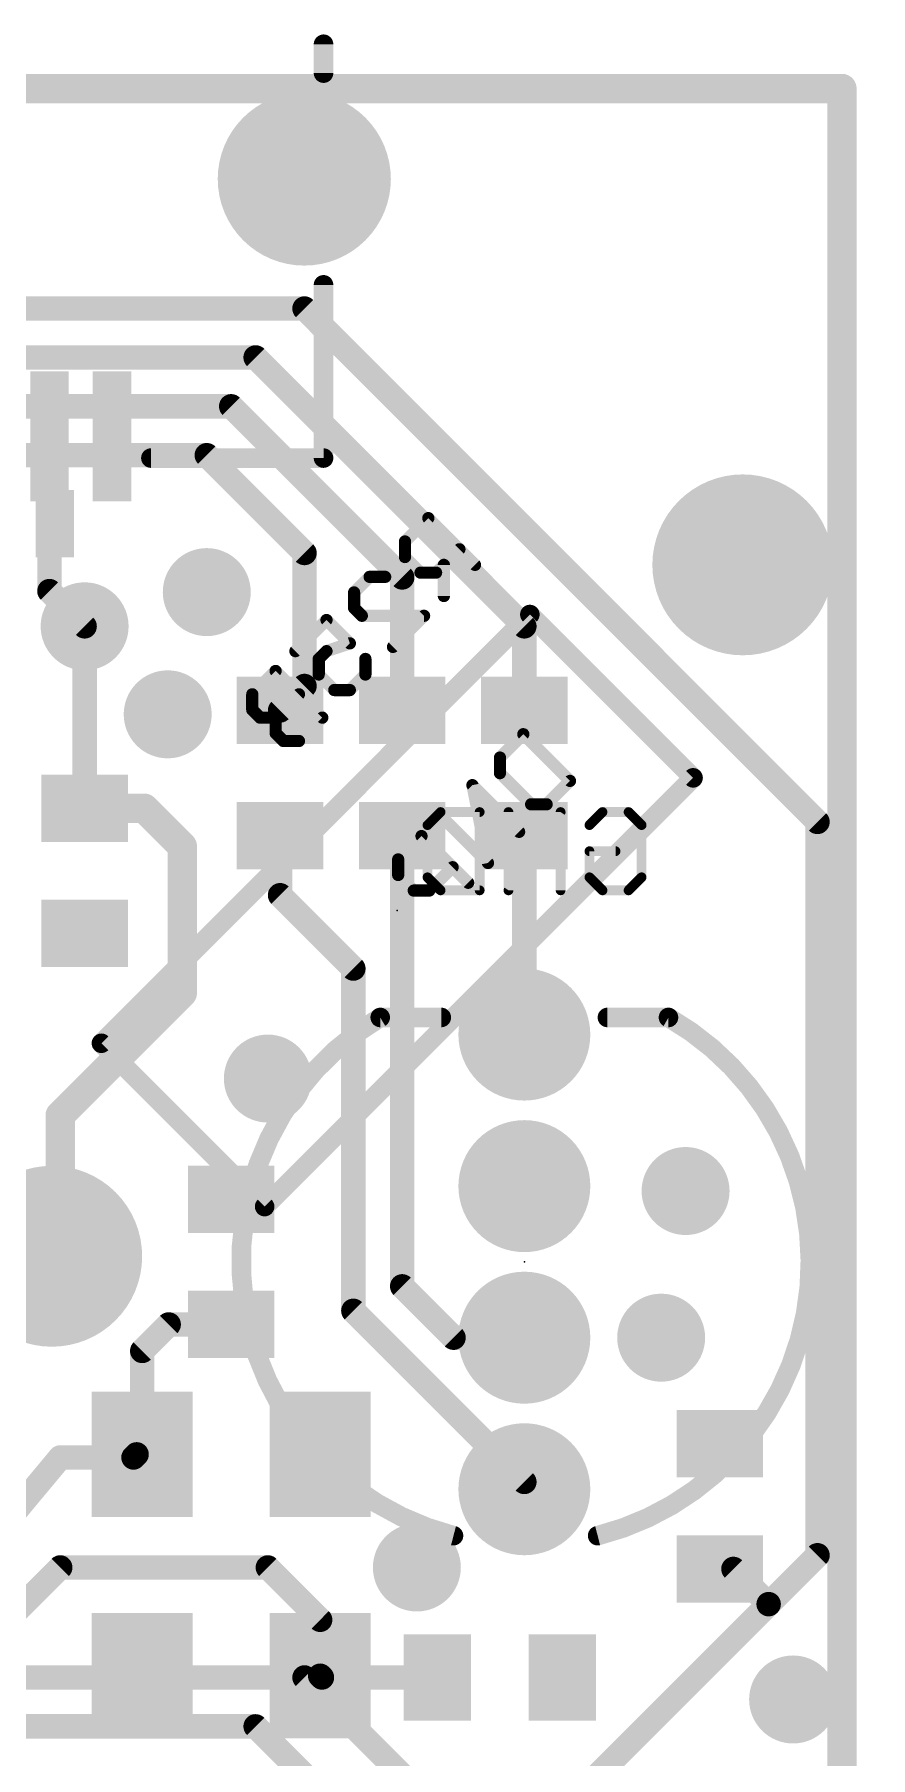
# Model space of a CAD drawing. Extents: x 0 to 54.4, y 0.4 to 50.9.
# Drawn here: x 45.71 to 54.4, y 32.95 to 50.85 of the extents above; entities that cross this region are included whole.
import ezdxf

# ---------------------------------------------------------------- set-up
doc = ezdxf.new("R2010")
doc.units = 0
for name, color, linetype in [('1', 22, 'CONTINUOUS'), ('16', 175, 'CONTINUOUS'), ('17', 82, 'CONTINUOUS'), ('18', 82, 'CONTINUOUS'), ('22', 253, 'CONTINUOUS'), ('24', 7, 'CONTINUOUS'), ('26', 253, 'CONTINUOUS')]:
    doc.layers.add(name, color=color, linetype=linetype)

# ---------------------------------------------------------------- blocks, each defined once
blk = doc.blocks.new('RECT')
blk.add_solid([(-0.5, -0.5), (0.5, -0.5), (-0.5, 0.5), (0.5, 0.5)])
blk = doc.blocks.new('ROUNDP')
at = {"const_width": 0.5}
blk.add_lwpolyline([(0, -0.25, 1), (0, 0.25, 1), (0, -0.25)], format="xyb", dxfattribs=at)
blk = doc.blocks.new('ROUNDV')
at = {"const_width": 0.5}
blk.add_lwpolyline([(0, -0.25, 1), (0, 0.25, 1), (0, -0.25)], format="xyb", dxfattribs=at)

msp = doc.modelspace()

# ---------------------------------------------------------------- linework, layer by layer
at = {"layer": '1'}
for points, const_width in [([(54.102, 50.292), (0.508, 50.292)], 0.254), ([(54.102, 0.508), (54.102, 50.292)], 0.254), ([(41.91, 48.006), (48.514, 48.006)], 0.254), ([(48.514, 48.006), (53.848, 42.672)], 0.254), ([(42.418, 47.498), (48.006, 47.498)], 0.254), ([(48.006, 47.498), (50.8, 44.704)], 0.254), ([(42.672, 46.99), (47.752, 46.99)], 0.254), ([(47.752, 46.99), (49.53, 45.212)], 0.254), ([(42.926, 46.482), (47.498, 46.482)], 0.254), ([(47.498, 46.482), (48.514, 45.466)], 0.254), ([(48.514, 45.466), (48.514, 44.084)], 0.254), ([(49.53, 45.212), (49.53, 43.83)], 0.254), ([(46.228, 42.814), (46.228, 44.704)], 0.254), ([(50.8, 44.704), (50.8, 43.83)], 0.254), ([(48.514, 44.084), (48.26, 43.83)], 0.254), ([(46.228, 42.814), (46.848, 42.814)], 0.3048), ([(47.244, 42.418), (46.848, 42.814)], 0.3048), ([(53.848, 42.672), (53.848, 35.052)], 0.254), ([(48.26, 41.91), (48.26, 42.53)], 0.254), ([(49.53, 37.846), (49.53, 42.53)], 0.254), ([(50.8, 42.53), (50.8, 40.4622)], 0.254), ([(47.244, 40.894), (47.244, 42.418)], 0.3048), ([(49.022, 41.148), (48.26, 41.91)], 0.254), ([(49.022, 37.592), (49.022, 41.148)], 0.254), ([(47.244, 40.894), (45.974, 39.624)], 0.3048), ([(45.974, 39.624), (45.974, 38.2462)], 0.3048), ([(45.974, 38.2462), (45.8864, 38.1586)], 0.3048), ([(50.0634, 37.3126), (49.53, 37.846)], 0.254), ([(50.8, 35.814), (49.022, 37.592)], 0.254), ([(46.827, 37.175), (47.102, 37.45)], 0.254), ([(47.752, 37.45), (47.102, 37.45)], 0.254), ([(50.8, 37.3126), (50.0634, 37.3126)], 0.254), ([(46.827, 36.1004), (46.827, 37.175)], 0.254), ([(45.339, 35.306), (45.974, 36.068)], 0.254), ([(45.974, 36.068), (46.736, 36.068)], 0.254), ([(46.7684, 36.1004), (46.736, 36.068)], 0.254), ([(46.827, 36.1004), (46.7684, 36.1004)], 0.254), ([(50.8, 35.7378), (50.8, 35.814)], 0.254), ([(53.848, 35.052), (53.34, 34.544)], 0.254), ([(45.267, 34.218), (45.974, 34.925)], 0.254), ([(45.974, 34.925), (48.133, 34.925)], 0.254), ([(48.133, 34.925), (48.677, 34.381)], 0.254), ([(52.832, 34.91), (52.974, 34.91)], 0.254), ([(52.974, 34.91), (53.34, 34.544)], 0.254), ([(53.34, 34.544), (51.562, 32.766)], 0.254), ([(48.677, 33.8004), (48.677, 34.381)], 0.254), ([(48.6954, 33.782), (48.677, 33.8004)], 0.254), ([(49.896, 33.782), (48.6954, 33.782)], 0.254)]:
    msp.add_lwpolyline(points, dxfattribs=dict(at, const_width=const_width))
for points, const_width in [([(54.1655, 50.292, 1), (54.0385, 50.292)], 0.127), ([(54.102, 50.2285, 1), (54.102, 50.3555)], 0.127), ([(48.5589, 48.0509, 1), (48.4691, 47.9611)], 0.127), ([(48.514, 47.9425, 1), (48.514, 48.0695)], 0.127), ([(48.0509, 47.5429, 1), (47.9611, 47.4531)], 0.127), ([(48.006, 47.4345, 1), (48.006, 47.5615)], 0.127), ([(47.7969, 47.0349, 1), (47.7071, 46.9451)], 0.127), ([(47.752, 46.9265, 1), (47.752, 47.0535)], 0.127), ([(47.5429, 46.5269, 1), (47.4531, 46.4371)], 0.127), ([(47.498, 46.4185, 1), (47.498, 46.5455)], 0.127), ([(48.5775, 45.466, 1), (48.4505, 45.466)], 0.127), ([(48.4691, 45.4211, 1), (48.5589, 45.5109)], 0.127), ([(49.5935, 45.212, 1), (49.4665, 45.212)], 0.127), ([(49.4851, 45.1671, 1), (49.5749, 45.2569)], 0.127), ([(46.2915, 44.704, 1), (46.1645, 44.704)], 0.127), ([(50.8635, 44.704, 1), (50.7365, 44.704)], 0.127), ([(50.7551, 44.6591, 1), (50.8449, 44.7489)], 0.127), ([(48.4505, 44.084, 1), (48.5775, 44.084)], 0.127), ([(48.5589, 44.0391, 1), (48.4691, 44.1289)], 0.127), ([(48.2151, 43.8749, 1), (48.3049, 43.7851)], 0.127), ([(49.4665, 43.83, 1), (49.5935, 43.83)], 0.127), ([(50.7365, 43.83, 1), (50.8635, 43.83)], 0.127), ([(46.228, 42.8902, 1), (46.228, 42.7378)], 0.1524), ([(46.1645, 42.814, 1), (46.2915, 42.814)], 0.127), ([(46.9019, 42.8679, 1), (46.7941, 42.7601)], 0.1524), ([(46.848, 42.7378, 1), (46.848, 42.8902)], 0.1524), ([(53.9115, 42.672, 1), (53.7845, 42.672)], 0.127), ([(48.3235, 42.53, 1), (48.1965, 42.53)], 0.127), ([(49.5935, 42.53, 1), (49.4665, 42.53)], 0.127), ([(50.8635, 42.53, 1), (50.7365, 42.53)], 0.127), ([(53.8031, 42.6271, 1), (53.8929, 42.7169)], 0.127), ([(47.3202, 42.418, 1), (47.1678, 42.418)], 0.1524), ([(47.1901, 42.3641, 1), (47.2979, 42.4719)], 0.1524), ([(48.3049, 41.9549, 1), (48.2151, 41.8651)], 0.127), ([(48.1965, 41.91, 1), (48.3235, 41.91)], 0.127), ([(49.0855, 41.148, 1), (48.9585, 41.148)], 0.127), ([(48.9771, 41.1031, 1), (49.0669, 41.1929)], 0.127), ([(47.2979, 40.8401, 1), (47.1901, 40.9479)], 0.1524), ([(47.1678, 40.894, 1), (47.3202, 40.894)], 0.1524), ([(50.7365, 40.4622, 1), (50.8635, 40.4622)], 0.127), ([(46.0502, 39.624, 1), (45.8978, 39.624)], 0.1524), ([(45.9201, 39.6779, 1), (46.0279, 39.5701)], 0.1524), ([(45.8978, 38.2462, 1), (46.0502, 38.2462)], 0.1524), ([(46.0279, 38.1923, 1), (45.9201, 38.3001)], 0.1524), ([(45.8325, 38.2125, 1), (45.9402, 38.1047)], 0.1524), ([(49.5749, 37.8909, 1), (49.4851, 37.8011)], 0.127), ([(49.4665, 37.846, 1), (49.5935, 37.846)], 0.127), ([(49.0669, 37.6369, 1), (48.9771, 37.5471)], 0.127), ([(48.9585, 37.592, 1), (49.0855, 37.592)], 0.127), ([(47.102, 37.5135, 1), (47.102, 37.3865)], 0.127), ([(47.1469, 37.4051, 1), (47.0571, 37.4949)], 0.127), ([(47.752, 37.3865, 1), (47.752, 37.5135)], 0.127), ([(50.0634, 37.3761, 1), (50.0634, 37.2491)], 0.127), ([(50.0185, 37.2677, 1), (50.1083, 37.3575)], 0.127), ([(50.8, 37.2491, 1), (50.8, 37.3761)], 0.127), ([(46.8905, 37.175, 1), (46.7635, 37.175)], 0.127), ([(46.7821, 37.2199, 1), (46.8719, 37.1301)], 0.127), ([(45.974, 36.1315, 1), (45.974, 36.0045)], 0.127), ([(46.0228, 36.0273, 1), (45.9252, 36.1087)], 0.127), ([(46.6911, 36.1129, 1), (46.7809, 36.0231)], 0.127), ([(46.7684, 36.1639, 1), (46.7684, 36.0369)], 0.127), ([(46.8133, 36.0555, 1), (46.7235, 36.1453)], 0.127), ([(46.736, 36.0045, 1), (46.736, 36.1315)], 0.127), ([(46.827, 36.0369, 1), (46.827, 36.1639)], 0.127), ([(46.7635, 36.1004, 1), (46.8905, 36.1004)], 0.127), ([(50.8635, 35.814, 1), (50.7365, 35.814)], 0.127), ([(50.7551, 35.7691, 1), (50.8449, 35.8589)], 0.127), ([(50.7365, 35.7378, 1), (50.8635, 35.7378)], 0.127), ([(53.7845, 35.052, 1), (53.9115, 35.052)], 0.127), ([(53.8929, 35.0071, 1), (53.8031, 35.0969)], 0.127), ([(45.974, 34.9885, 1), (45.974, 34.8615)], 0.127), ([(46.0189, 34.8801, 1), (45.9291, 34.9699)], 0.127), ([(48.1779, 34.9699, 1), (48.0881, 34.8801)], 0.127), ([(48.133, 34.8615, 1), (48.133, 34.9885)], 0.127), ([(52.832, 34.9735, 1), (52.832, 34.8465)], 0.127), ([(53.0189, 34.9549, 1), (52.9291, 34.8651)], 0.127), ([(52.974, 34.8465, 1), (52.974, 34.9735)], 0.127), ([(53.2951, 34.5889, 1), (53.3849, 34.4991)], 0.127), ([(53.3849, 34.4991, 1), (53.2951, 34.5889)], 0.127), ([(53.2951, 34.4991, 1), (53.3849, 34.5889)], 0.127), ([(48.7405, 34.381, 1), (48.6135, 34.381)], 0.127), ([(48.6321, 34.3361, 1), (48.7219, 34.4259)], 0.127), ([(48.7219, 33.8453, 1), (48.6321, 33.7555)], 0.127), ([(48.6135, 33.8004, 1), (48.7405, 33.8004)], 0.127), ([(48.6954, 33.8455, 1), (48.6954, 33.7185)], 0.127), ([(48.6505, 33.7371, 1), (48.7403, 33.8269)], 0.127), ([(49.896, 33.7185, 1), (49.896, 33.8455)], 0.127)]:
    msp.add_lwpolyline(points, format="xyb", dxfattribs=dict(at, const_width=const_width))
at = {"layer": '16'}
for points, const_width in [([(54.102, 50.292), (0.508, 50.292)], 0.3048), ([(54.102, 0.508), (54.102, 50.292)], 0.3048), ([(45.862, 46.6772), (45.862, 45.07)], 0.254), ([(45.862, 45.07), (46.228, 44.704)], 0.254), ([(48.514, 33.782), (42.672, 33.782)], 0.254), ([(53.848, 28.448), (48.514, 33.782)], 0.254), ([(48.006, 33.274), (42.418, 33.274)], 0.254), ([(53.34, 27.94), (48.006, 33.274)], 0.254)]:
    msp.add_lwpolyline(points, dxfattribs=dict(at, const_width=const_width))
for points, const_width in [([(54.1782, 50.292, 1), (54.0258, 50.292)], 0.1524), ([(54.102, 50.2158, 1), (54.102, 50.3682)], 0.1524), ([(45.9255, 46.6772, 1), (45.7985, 46.6772)], 0.127), ([(45.9069, 45.1149, 1), (45.8171, 45.0251)], 0.127), ([(45.7985, 45.07, 1), (45.9255, 45.07)], 0.127), ([(46.1831, 44.6591, 1), (46.2729, 44.7489)], 0.127), ([(48.5589, 33.8269, 1), (48.4691, 33.7371)], 0.127), ([(48.514, 33.7185, 1), (48.514, 33.8455)], 0.127), ([(48.0509, 33.3189, 1), (47.9611, 33.2291)], 0.127), ([(48.006, 33.2105, 1), (48.006, 33.3375)], 0.127)]:
    msp.add_lwpolyline(points, format="xyb", dxfattribs=dict(at, const_width=const_width))
at = {"layer": '22'}
for points, const_width in [([(48.712, 50.7522), (48.712, 50.4522)], 0.2032), ([(48.712, 46.4522), (48.712, 48.2522)], 0.2032), ([(46.917, 46.4522), (48.712, 46.4522)], 0.2032), ([(50.8573, 44.8266), (46.4025, 40.3718)], 0.2032), ([(52.5544, 43.1295), (50.8573, 44.8266)], 0.2032), ([(50.5465, 43.3404), (50.7892, 43.5831)], 0.127), ([(50.7892, 43.5831), (51.2745, 43.0977)], 0.127), ([(50.5465, 43.1786), (50.5465, 43.3404)], 0.127), ([(48.0996, 38.6748), (52.5544, 43.1295)], 0.2032), ([(50.8701, 42.855), (50.5465, 43.1786)], 0.127), ([(51.2745, 43.0977), (51.0318, 42.855)], 0.127), ([(50.7453, 42.5685), (50.26, 43.0539)], 0.127), ([(50.26, 43.0539), (50.4217, 42.2449)], 0.127), ([(50.4217, 42.2449), (49.9364, 42.7303)], 0.127), ([(51.0318, 42.855), (50.8701, 42.855)], 0.127), ([(49.7307, 42.5246), (49.4881, 42.282)], 0.127), ([(50.2161, 42.0393), (49.7307, 42.5246)], 0.127), ([(49.4881, 42.282), (49.4881, 42.1202)], 0.127), ([(49.8116, 41.9584), (50.0543, 42.2011)], 0.127), ([(49.4881, 42.1202), (49.6499, 41.9584)], 0.127), ([(49.6499, 41.9584), (49.8116, 41.9584)], 0.127), ([(49.3014, 40.64), (49.9364, 40.64)], 0.2032), ([(52.2986, 40.64), (51.6636, 40.64)], 0.2032), ([(46.4025, 40.3718), (48.0996, 38.6748)], 0.2032)]:
    msp.add_lwpolyline(points, dxfattribs=dict(at, const_width=const_width))
for points, const_width in [([(48.7628, 50.7522, 1), (48.6612, 50.7522)], 0.1016), ([(48.6612, 50.4522, 1), (48.7628, 50.4522)], 0.1016), ([(48.7628, 48.2522, 1), (48.6612, 48.2522)], 0.1016), ([(46.917, 46.503, 1), (46.917, 46.4014)], 0.1016), ([(48.712, 46.4014, 1), (48.712, 46.503)], 0.1016), ([(48.6612, 46.4522, 1), (48.7628, 46.4522)], 0.1016), ([(50.8932, 44.8625, 1), (50.8214, 44.7907)], 0.1016), ([(50.8932, 44.7907, 1), (50.8214, 44.8625)], 0.1016), ([(50.8116, 43.6055, 1), (50.7667, 43.5606)], 0.0635), ([(50.8116, 43.5606, 1), (50.7667, 43.6055)], 0.0635), ([(50.5782, 43.3404, 1), (50.5147, 43.3404)], 0.0635), ([(50.524, 43.3628, 1), (50.5689, 43.3179)], 0.0635), ([(50.5147, 43.1786, 1), (50.5782, 43.1786)], 0.0635), ([(50.5689, 43.2011, 1), (50.524, 43.1562)], 0.0635), ([(51.297, 43.0753, 1), (51.2521, 43.1202)], 0.0635), ([(51.2521, 43.0753, 1), (51.297, 43.1202)], 0.0635), ([(52.5903, 43.0936, 1), (52.5184, 43.1655)], 0.1016), ([(52.5184, 43.0936, 1), (52.5903, 43.1655)], 0.1016), ([(50.2911, 43.0601, 1), (50.2288, 43.0476)], 0.0635), ([(50.2824, 43.0763, 1), (50.2375, 43.0314)], 0.0635), ([(49.9588, 42.7527, 1), (49.9139, 42.7078)], 0.0635), ([(50.8701, 42.8868, 1), (50.8701, 42.8233)], 0.0635), ([(50.8476, 42.8326, 1), (50.8925, 42.8775)], 0.0635), ([(51.0094, 42.8775, 1), (51.0543, 42.8326)], 0.0635), ([(51.0318, 42.8233, 1), (51.0318, 42.8868)], 0.0635), ([(50.7228, 42.5461, 1), (50.7678, 42.591)], 0.0635), ([(49.7532, 42.5471, 1), (49.7083, 42.5022)], 0.0635), ([(49.7532, 42.5022, 1), (49.7083, 42.5471)], 0.0635), ([(49.5198, 42.282, 1), (49.4563, 42.282)], 0.0635), ([(49.4656, 42.3044, 1), (49.5105, 42.2595)], 0.0635), ([(50.0768, 42.1786, 1), (50.0319, 42.2235)], 0.0635), ([(50.3906, 42.2387, 1), (50.4529, 42.2512)], 0.0635), ([(50.3993, 42.2225, 1), (50.4442, 42.2674)], 0.0635), ([(49.4563, 42.1202, 1), (49.5198, 42.1202)], 0.0635), ([(49.5105, 42.1426, 1), (49.4656, 42.0977)], 0.0635), ([(50.1936, 42.0168, 1), (50.2385, 42.0618)], 0.0635), ([(49.6499, 41.9902, 1), (49.6499, 41.9267)], 0.0635), ([(49.6274, 41.936, 1), (49.6723, 41.9809)], 0.0635), ([(49.7892, 41.9809, 1), (49.8341, 41.936)], 0.0635), ([(49.8116, 41.9267, 1), (49.8116, 41.9902)], 0.0635), ([(49.3014, 40.64, 0.6678), (50.0634, 35.2552)], 0.2032), ([(49.3014, 40.6908, 1), (49.3014, 40.5892)], 0.1016), ([(49.3272, 40.5963, 1), (49.2756, 40.6837)], 0.1016), ([(49.9364, 40.5892, 1), (49.9364, 40.6908)], 0.1016), ([(51.562, 35.2552, 0.6746), (52.2986, 40.64)], 0.2032), ([(51.6636, 40.6908, 1), (51.6636, 40.5892)], 0.1016), ([(52.3238, 40.6841, 1), (52.2734, 40.5959)], 0.1016), ([(52.2986, 40.5892, 1), (52.2986, 40.6908)], 0.1016), ([(46.4385, 40.4077, 1), (46.3666, 40.3359)], 0.1016), ([(46.3666, 40.4077, 1), (46.4385, 40.3359)], 0.1016), ([(48.0637, 38.7107, 1), (48.1355, 38.6389)], 0.1016), ([(48.0637, 38.6389, 1), (48.1355, 38.7107)], 0.1016), ([(50.0507, 35.206, 1), (50.0761, 35.3044)], 0.1016), ([(51.5495, 35.3044, 1), (51.5745, 35.206)], 0.1016)]:
    msp.add_lwpolyline(points, format="xyb", dxfattribs=dict(at, const_width=const_width))
at = {"layer": '24'}
for p in [(49.4785, 41.7507), (50.8, 38.1)]:
    msp.add_point(p, dxfattribs=at)
at = {"layer": '26'}
for points, const_width in [([(49.8013, 45.8281), (49.5587, 45.5855)], 0.127), ([(50.2867, 45.3428), (49.8013, 45.8281)], 0.127), ([(49.5587, 45.5855), (49.5587, 45.4237)], 0.127), ([(49.5587, 45.4237), (49.7204, 45.2619)], 0.127), ([(49.8822, 45.2619), (50.1249, 45.5046)], 0.127), ([(49.7204, 45.2619), (49.8822, 45.2619)], 0.127), ([(49.9631, 45.3428), (49.9631, 45.0192)], 0.127), ([(49.0295, 45.0562), (49.1912, 45.218)], 0.127), ([(49.0295, 44.8945), (49.0295, 45.0562)], 0.127), ([(49.1912, 45.218), (49.353, 45.218)], 0.127), ([(49.1103, 44.8136), (49.0295, 44.8945)], 0.127), ([(48.4194, 44.4461), (48.7429, 44.7697)], 0.127), ([(48.7429, 44.7697), (48.9856, 44.527)], 0.127), ([(49.7575, 44.8136), (49.1103, 44.8136)], 0.127), ([(49.4339, 44.49), (49.7575, 44.8136)], 0.127), ([(48.9856, 44.527), (48.7429, 44.4461)], 0.127), ([(48.7429, 44.4461), (48.662, 44.3653)], 0.127), ([(48.662, 44.3653), (48.662, 44.2035)], 0.127), ([(49.1474, 44.2035), (49.1474, 44.3653)], 0.127), ([(48.2137, 44.2405), (47.971, 43.9978)], 0.127), ([(48.6991, 43.7552), (48.2137, 44.2405)], 0.127), ([(48.662, 44.2035), (48.8238, 44.0417)], 0.127), ([(48.9856, 44.0417), (49.1474, 44.2035)], 0.127), ([(47.971, 43.9978), (47.971, 43.836)], 0.127), ([(48.4564, 43.9978), (48.2137, 43.7552)], 0.127), ([(48.8238, 44.0417), (48.9856, 44.0417)], 0.127), ([(47.971, 43.836), (48.0519, 43.7552)], 0.127), ([(48.0519, 43.7552), (48.2137, 43.7552)], 0.127), ([(48.2137, 43.7552), (48.2137, 43.5934)], 0.127), ([(48.4564, 43.5125), (48.6991, 43.7552)], 0.127), ([(48.2137, 43.5934), (48.2946, 43.5125)], 0.127), ([(48.2946, 43.5125), (48.4564, 43.5125)], 0.127), ([(49.7929, 42.6387), (49.9285, 42.7743)], 0.1016), ([(49.9285, 42.7743), (50.3353, 42.7743)], 0.1016), ([(50.3353, 42.7743), (50.3353, 41.9608)], 0.1016), ([(51.1772, 42.7743), (50.6349, 41.9608)], 0.1016), ([(50.6349, 41.9608), (50.6349, 42.7743)], 0.1016), ([(51.1772, 41.9608), (51.1772, 42.7743)], 0.1016), ([(51.4769, 42.6387), (51.6125, 42.7743)], 0.1016), ([(51.6125, 42.7743), (51.8836, 42.7743)], 0.1016), ([(51.8836, 42.7743), (52.0192, 42.6387)], 0.1016), ([(49.7929, 42.0964), (49.7929, 42.6387)], 0.1016), ([(52.0192, 42.6387), (52.0192, 42.0964)], 0.1016), ([(51.4769, 42.0964), (51.4769, 42.3675)], 0.1016), ([(51.4769, 42.3675), (51.748, 42.3675)], 0.1016), ([(49.9285, 41.9608), (49.7929, 42.0964)], 0.1016), ([(51.6125, 41.9608), (51.4769, 42.0964)], 0.1016), ([(52.0192, 42.0964), (51.8836, 41.9608)], 0.1016), ([(50.3353, 41.9608), (49.9285, 41.9608)], 0.1016), ([(51.8836, 41.9608), (51.6125, 41.9608)], 0.1016)]:
    msp.add_lwpolyline(points, dxfattribs=dict(at, const_width=const_width))
for points, const_width in [([(49.8238, 45.8506, 1), (49.7789, 45.8057)], 0.0635), ([(49.8238, 45.8057, 1), (49.7789, 45.8506)], 0.0635), ([(49.5904, 45.5855, 1), (49.5269, 45.5855)], 0.0635), ([(49.5362, 45.6079, 1), (49.5811, 45.563)], 0.0635), ([(49.5811, 45.4461, 1), (49.5362, 45.4012)], 0.0635), ([(50.1474, 45.4821, 1), (50.1024, 45.527)], 0.0635), ([(49.5269, 45.4237, 1), (49.5904, 45.4237)], 0.0635), ([(49.7204, 45.2936, 1), (49.7204, 45.2301)], 0.0635), ([(49.698, 45.2394, 1), (49.7429, 45.2843)], 0.0635), ([(49.8598, 45.2843, 1), (49.9047, 45.2394)], 0.0635), ([(49.8822, 45.2301, 1), (49.8822, 45.2936)], 0.0635), ([(49.9949, 45.3428, 1), (49.9314, 45.3428)], 0.0635), ([(50.2642, 45.3203, 1), (50.3091, 45.3652)], 0.0635), ([(49.0612, 45.0562, 1), (48.9977, 45.0562)], 0.0635), ([(49.1912, 45.2498, 1), (49.1912, 45.1863)], 0.0635), ([(49.2137, 45.1956, 1), (49.1688, 45.2405)], 0.0635), ([(49.353, 45.1863, 1), (49.353, 45.2498)], 0.0635), ([(49.007, 45.0787, 1), (49.0519, 45.0338)], 0.0635), ([(49.0519, 44.9169, 1), (49.007, 44.872)], 0.0635), ([(49.9314, 45.0192, 1), (49.9949, 45.0192)], 0.0635), ([(48.7654, 44.7922, 1), (48.7205, 44.7473)], 0.0635), ([(48.7654, 44.7473, 1), (48.7205, 44.7922)], 0.0635), ([(48.9977, 44.8945, 1), (49.0612, 44.8945)], 0.0635), ([(49.1103, 44.8453, 1), (49.1103, 44.7818)], 0.0635), ([(49.0879, 44.7911, 1), (49.1328, 44.836)], 0.0635), ([(49.7799, 44.7911, 1), (49.735, 44.836)], 0.0635), ([(49.7575, 44.7818, 1), (49.7575, 44.8453)], 0.0635), ([(48.9631, 44.5046, 1), (49.008, 44.5495)], 0.0635), ([(48.9956, 44.4969, 1), (48.9756, 44.5572)], 0.0635), ([(48.3969, 44.4686, 1), (48.4418, 44.4237)], 0.0635), ([(48.6938, 44.3653, 1), (48.6303, 44.3653)], 0.0635), ([(48.6396, 44.3877, 1), (48.6845, 44.3428)], 0.0635), ([(48.7329, 44.4763, 1), (48.753, 44.416)], 0.0635), ([(48.7654, 44.4237, 1), (48.7205, 44.4686)], 0.0635), ([(49.1791, 44.3653, 1), (49.1156, 44.3653)], 0.0635), ([(49.4115, 44.5125, 1), (49.4564, 44.4676)], 0.0635), ([(48.2362, 44.2629, 1), (48.1913, 44.218)], 0.0635), ([(48.2362, 44.218, 1), (48.1913, 44.2629)], 0.0635), ([(48.6303, 44.2035, 1), (48.6938, 44.2035)], 0.0635), ([(48.6845, 44.2259, 1), (48.6396, 44.181)], 0.0635), ([(49.1156, 44.2035, 1), (49.1791, 44.2035)], 0.0635), ([(49.1698, 44.181, 1), (49.1249, 44.2259)], 0.0635), ([(48.0028, 43.9978, 1), (47.9393, 43.9978)], 0.0635), ([(47.9486, 44.0203, 1), (47.9935, 43.9754)], 0.0635), ([(48.4788, 43.9754, 1), (48.4339, 44.0203)], 0.0635), ([(48.8238, 44.0734, 1), (48.8238, 44.0099)], 0.0635), ([(48.8014, 44.0192, 1), (48.8463, 44.0641)], 0.0635), ([(48.9631, 44.0641, 1), (49.008, 44.0192)], 0.0635), ([(48.9856, 44.0099, 1), (48.9856, 44.0734)], 0.0635), ([(47.9935, 43.8585, 1), (47.9486, 43.8136)], 0.0635), ([(47.9393, 43.836, 1), (48.0028, 43.836)], 0.0635), ([(48.0519, 43.7869, 1), (48.0519, 43.7234)], 0.0635), ([(48.0295, 43.7327, 1), (48.0744, 43.7776)], 0.0635), ([(48.2455, 43.7551, 1), (48.182, 43.7552)], 0.0635), ([(48.1913, 43.7776, 1), (48.2362, 43.7327)], 0.0635), ([(48.2137, 43.7234, 1), (48.2137, 43.7869)], 0.0635), ([(48.7215, 43.7327, 1), (48.6766, 43.7776)], 0.0635), ([(48.6766, 43.7327, 1), (48.7215, 43.7776)], 0.0635), ([(48.182, 43.5934, 1), (48.2455, 43.5934)], 0.0635), ([(48.2362, 43.6158, 1), (48.1913, 43.5709)], 0.0635), ([(48.2946, 43.5442, 1), (48.2946, 43.4807)], 0.0635), ([(48.2721, 43.49, 1), (48.3171, 43.5349)], 0.0635), ([(48.4339, 43.5349, 1), (48.4788, 43.49)], 0.0635), ([(48.4564, 43.4807, 1), (48.4564, 43.5442)], 0.0635), ([(49.9285, 42.7997, 1), (49.9285, 42.7489)], 0.0508), ([(49.9465, 42.7563, 1), (49.9106, 42.7923)], 0.0508), ([(50.3607, 42.7743, 1), (50.3099, 42.7743)], 0.0508), ([(50.3353, 42.7489, 1), (50.3353, 42.7997)], 0.0508), ([(50.6603, 42.7743, 1), (50.6095, 42.7743)], 0.0508), ([(51.2026, 42.7743, 1), (51.1518, 42.7743)], 0.0508), ([(51.1984, 42.7602, 1), (51.1561, 42.7884)], 0.0508), ([(51.6125, 42.7997, 1), (51.6125, 42.7489)], 0.0508), ([(51.6304, 42.7563, 1), (51.5945, 42.7923)], 0.0508), ([(51.9016, 42.7923, 1), (51.8657, 42.7563)], 0.0508), ([(51.8836, 42.7489, 1), (51.8836, 42.7997)], 0.0508), ([(49.8183, 42.6387, 1), (49.7675, 42.6387)], 0.0508), ([(49.775, 42.6567, 1), (49.8109, 42.6208)], 0.0508), ([(51.4589, 42.6567, 1), (51.4948, 42.6208)], 0.0508), ([(52.0446, 42.6387, 1), (51.9938, 42.6387)], 0.0508), ([(52.0012, 42.6208, 1), (52.0372, 42.6567)], 0.0508), ([(51.5023, 42.3675, 1), (51.4515, 42.3675)], 0.0508), ([(51.4769, 42.3929, 1), (51.4769, 42.3421)], 0.0508), ([(51.748, 42.3421, 1), (51.748, 42.3929)], 0.0508), ([(49.7675, 42.0964, 1), (49.8183, 42.0964)], 0.0508), ([(49.8109, 42.1143, 1), (49.775, 42.0784)], 0.0508), ([(51.4948, 42.1143, 1), (51.4589, 42.0784)], 0.0508), ([(51.4515, 42.0964, 1), (51.5023, 42.0964)], 0.0508), ([(51.9938, 42.0964, 1), (52.0446, 42.0964)], 0.0508), ([(52.0372, 42.0784, 1), (52.0012, 42.1143)], 0.0508), ([(49.9285, 41.9862, 1), (49.9285, 41.9354)], 0.0508), ([(49.9106, 41.9428, 1), (49.9465, 41.9788)], 0.0508), ([(50.3099, 41.9608, 1), (50.3607, 41.9608)], 0.0508), ([(50.3353, 41.9354, 1), (50.3353, 41.9862)], 0.0508), ([(50.6138, 41.9749, 1), (50.656, 41.9467)], 0.0508), ([(50.6095, 41.9608, 1), (50.6603, 41.9608)], 0.0508), ([(51.1518, 41.9608, 1), (51.2026, 41.9608)], 0.0508), ([(51.6125, 41.9862, 1), (51.6125, 41.9354)], 0.0508), ([(51.5945, 41.9428, 1), (51.6304, 41.9788)], 0.0508), ([(51.8657, 41.9788, 1), (51.9016, 41.9428)], 0.0508), ([(51.8836, 41.9354, 1), (51.8836, 41.9862)], 0.0508)]:
    msp.add_lwpolyline(points, format="xyb", dxfattribs=dict(at, const_width=const_width))

# ---------------------------------------------------------------- block references
at = {"layer": '1'}
for p, xscale, yscale, rotation in [((45.9176, 45.7708), 0.4, 0.7, 180), ((48.26, 43.83), 0.7, 0.9, 270), ((49.53, 43.83), 0.7, 0.9, 270), ((50.8, 43.83), 0.7, 0.9, 270), ((46.228, 42.814), 0.7, 0.9, 90), ((48.26, 42.53), 0.7, 0.9, 270), ((49.53, 42.53), 0.7, 0.9, 270), ((50.8, 42.53), 0.7, 0.9, 270), ((46.228, 41.514), 0.7, 0.9, 90), ((47.752, 38.75), 0.7, 0.9, 90), ((47.752, 37.45), 0.7, 0.9, 90), ((46.827, 36.1004), 1.3, 1.05, 270), ((48.677, 36.1004), 1.3, 1.05, 270), ((52.832, 36.21), 0.7, 0.9, 90), ((52.832, 34.91), 0.7, 0.9, 90), ((46.827, 33.8004), 1.3, 1.05, 270), ((48.677, 33.8004), 1.3, 1.05, 270)]:
    msp.add_blockref('RECT', p, dxfattribs=dict(at, xscale=xscale, yscale=yscale, rotation=rotation))
at = {"layer": '1', "xscale": 0.7, "yscale": 0.9}
for p in [(49.896, 33.782), (51.196, 33.782)]:
    msp.add_blockref('RECT', p, dxfattribs=at)
at = {"layer": '16', "xscale": 0.4, "yscale": 1.35}
for p in [(45.862, 46.6772), (46.512, 46.6772)]:
    msp.add_blockref('RECT', p, dxfattribs=at)
at = {"layer": '17', "xscale": 1.8, "yscale": 1.8}
msp.add_blockref('ROUNDP', (48.512, 49.3522), dxfattribs=at)
msp.add_blockref('ROUNDP', (48.512, 49.3522), dxfattribs=at)
at = {"layer": '17'}
for p, xscale, yscale, rotation in [((53.0706, 45.3428), 1.8796, 1.8796, 225), ((53.0706, 45.3428), 1.8796, 1.8796, 225), ((50.8, 40.4622), 1.3716, 1.3716, 90), ((50.8, 40.4622), 1.3716, 1.3716, 90), ((50.8, 38.8874), 1.3716, 1.3716, 90), ((50.8, 38.8874), 1.3716, 1.3716, 90), ((45.8864, 38.1586), 1.8796, 1.8796, 225), ((45.8864, 38.1586), 1.8796, 1.8796, 225), ((50.8, 37.3126), 1.3716, 1.3716, 90), ((50.8, 37.3126), 1.3716, 1.3716, 90), ((50.8, 35.7378), 1.3716, 1.3716, 90), ((50.8, 35.7378), 1.3716, 1.3716, 90)]:
    msp.add_blockref('ROUNDP', p, dxfattribs=dict(at, xscale=xscale, yscale=yscale, rotation=rotation))
at = {"layer": '18', "xscale": 0.9144, "yscale": 0.9144}
for p in [(47.498, 45.0596), (47.498, 45.0596), (46.228, 44.704), (46.228, 44.704), (47.0916, 43.7896), (47.0916, 43.7896), (48.133, 40.005), (48.133, 40.005), (52.4764, 38.8366), (52.4764, 38.8366), (52.2224, 37.3126), (52.2224, 37.3126), (49.6824, 34.925), (49.6824, 34.925), (53.594, 33.5534), (53.594, 33.5534)]:
    msp.add_blockref('ROUNDV', p, dxfattribs=at)

doc.saveas('drawing.dxf')
